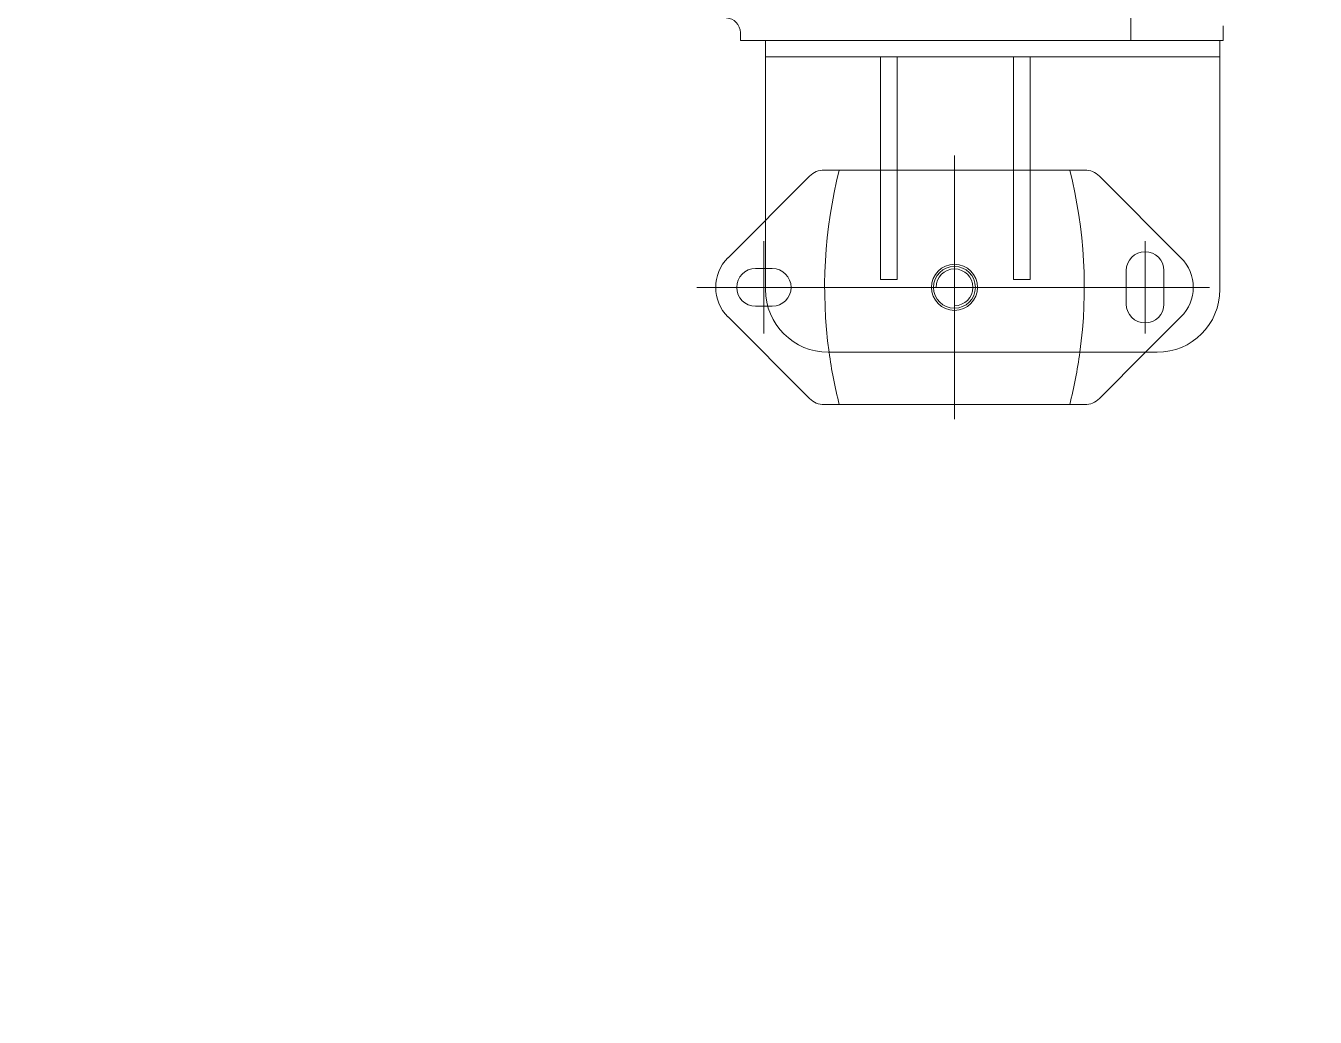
# Model space of a CAD drawing. Header units: millimetres. Extents: x 138823 to 235949, y -69097 to 9810.
# Drawn here: x 155032 to 155849, y -65723 to -65095 of the extents above; entities that cross this region are included whole.
import ezdxf

# ---------------------------------------------------------------- set-up
doc = ezdxf.new("R2010")
doc.units = ezdxf.units.MM
doc.layers.add('0 CASCO', color=7, linetype='Continuous')
doc.layers.add('18 MOTORES E GERADORES', color=14, linetype='Continuous')

msp = doc.modelspace()

# ---------------------------------------------------------------- linework, layer by layer
at = {"layer": '0 CASCO'}
msp.add_open_spline([(146126.82, -63082.43), (146215.2, -63369.66), (146379.47, -63903.54), (146662.98, -64639.71), (146952.93, -65272.76), (147256.1, -65825.61), (147575.41, -66312.18), (147907.4, -66748.12), (148141.96, -67015.25), (148256.81, -67146.05), (148433.31, -67217.62), (148727.39, -67336.86), (149267.37, -67517.24), (149866.81, -67690.32), (150582.08, -67853.22), (151284.25, -67971.53), (151973.43, -68053.78), (152654.36, -68110.1), (153543.21, -68165.07), (155031.62, -68229.81), (156745.07, -68300.69), (158569.82, -68359.4), (160341.66, -68398.49), (162120.51, -68415.91), (165904.25, -68415.58), (169966.48, -68414.49), (175373.8, -68418.02), (179241.25, -68353.49), (182508.18, -68358.73), (184198.21, -68343.7), (185099.59, -68311.19), (185777.92, -68270.41), (186463.78, -68206.91), (187165.87, -68113.71), (187764.5, -68007.52), (188457.23, -67861), (189171.48, -67681.5), (190011.86, -67437.72), (190763.31, -67194.39), (191465.34, -66941.61), (192112.93, -66674.24), (192717.78, -66369.93), (193303.42, -66005.52), (194045.73, -65461.3), (194777.19, -64875.13), (195509.51, -64332.91), (195966.55, -64029.98), (196376.02, -63801.44), (196709.38, -63650.83), (197110.89, -63519.82), (197514.32, -63423.58), (198015.82, -63322.47), (198542.47, -63229.63), (199173.55, -63150.26), (199598.12, -63107.99), (199854.89, -63082.43)], degree=3, knots=[0, 0, 0, 0, 901.347948, 1675.319997, 2364.677603, 2988.840142, 3564.913749, 4109.091785, 4631.178176, 4631.178176, 4631.178176, 5202.378251, 5582.891234, 6338.519578, 7073.266174, 7782.366384, 8473.718568, 9154.846991, 9831.879341, 11145.250803, 13624.165902, 14976.643804, 16622.243106, 18940.880075, 20313.267208, 27973.450232, 31127.646951, 36535.061714, 39576.620039, 40928.546533, 41604.908463, 42282.305172, 42966.969378, 43670.810001, 44406.445425, 44790.246915, 45794.849099, 46614.860763, 47415.011993, 48164.042526, 48852.838016, 49515.641376, 50192.856084, 50919.426916, 52275.645461, 53004.522816, 53652.759672, 53918.536496, 54410.868153, 54747.069908, 55184.163317, 55654.219696, 56281.932144, 56787.842028, 57561.948504, 57561.948504, 57561.948504, 57561.948504], dxfattribs=at)
at = {"layer": '18 MOTORES E GERADORES', "linetype": 'Continuous', "lineweight": 20}
for p, q in [((155732.47, -64943.72), (155732.47, -65104.3)), ((155790.86, -65095), (155790.86, -65104.3)), ((155484.97, -65099.32), (155484.97, -65104.3)), ((155484.97, -65104.3), (155790.86, -65104.3)), ((155500.89, -65104.3), (155500.89, -65114.65)), ((155788.87, -65114.65), (155788.87, -65104.3)), ((155500.89, -65114.65), (155500.89, -65262.05)), ((155788.87, -65114.65), (155500.89, -65114.65)), ((155573.79, -65114.65), (155573.79, -65255.81)), ((155584.41, -65114.65), (155584.41, -65255.81)), ((155658.06, -65114.65), (155658.06, -65255.81)), ((155668.68, -65114.65), (155668.68, -65255.81)), ((155788.87, -65114.65), (155788.87, -65262.05)), ((155620.66, -65177.11), (155620.66, -65344.33)), ((155540.48, -65186.4), (155538.19, -65186.4)), ((155568.9, -65186.4), (155538.19, -65186.4)), ((155695.22, -65186.4), (155568.9, -65186.4)), ((155695.22, -65186.4), (155703.13, -65186.4)), ((155477.15, -65241.95), (155528.81, -65190.29)), ((155764.18, -65241.95), (155712.51, -65190.29)), ((155499.9, -65289.92), (155499.9, -65231.52)), ((155741.43, -65289.92), (155741.43, -65231.52)), ((155500.89, -65248.78), (155494.59, -65248.78)), ((155505.2, -65248.78), (155500.89, -65248.78)), ((155729.48, -65271.34), (155729.48, -65250.1)), ((155753.37, -65271.34), (155753.37, -65250.1)), ((155457.43, -65260.72), (155782.36, -65260.72)), ((155584.41, -65255.81), (155573.79, -65255.81)), ((155668.68, -65255.81), (155658.06, -65255.81)), ((155502.33, -65272.66), (155494.59, -65272.66)), ((155505.2, -65272.66), (155502.33, -65272.66)), ((155477.15, -65279.49), (155528.81, -65331.15)), ((155764.18, -65279.49), (155741.81, -65301.86)), ((155540.71, -65301.86), (155749.06, -65301.86)), ((155712.51, -65331.15), (155741.81, -65301.86)), ((155703.13, -65335.04), (155538.19, -65335.04))]:
    msp.add_line(p, q, dxfattribs=at)
for radius in [14.6, 13.27]:
    msp.add_circle((155620.66, -65260.72), radius, dxfattribs=at)
for centre, radius, start, end in [((155475.68, -65099.32), 9.29, 0.00002, 88.15062), ((155538.19, -65199.67), 13.27, 90, 135), ((155840.3, -65260.72), 301.92, 165.74997, 187.83172), ((155401.03, -65260.72), 301.92, 352.16828, 14.25003), ((155703.13, -65199.67), 13.27, 45, 90), ((155495.91, -65260.72), 26.54, 135, 225), ((155741.43, -65250.1), 11.94, 0, 180), ((155745.41, -65260.72), 26.54, 315, 45), ((155494.59, -65260.72), 11.94, 90, 270), ((155505.2, -65260.72), 11.94, 270, 90), ((155620.66, -65260.72), 11.68, 270, 180), ((155540.71, -65262.05), 39.81, 180, 270), ((155749.06, -65262.05), 39.81, 270, 0), ((155741.43, -65271.34), 11.94, 180, 0), ((155840.3, -65260.72), 301.92, 187.83172, 194.25003), ((155401.03, -65260.72), 301.92, 345.74997, 352.16828), ((155538.19, -65321.77), 13.27, 225, 270), ((155703.13, -65321.77), 13.27, 270, 315)]:
    msp.add_arc(centre, radius, start, end, dxfattribs=at)

doc.saveas('drawing.dxf')
